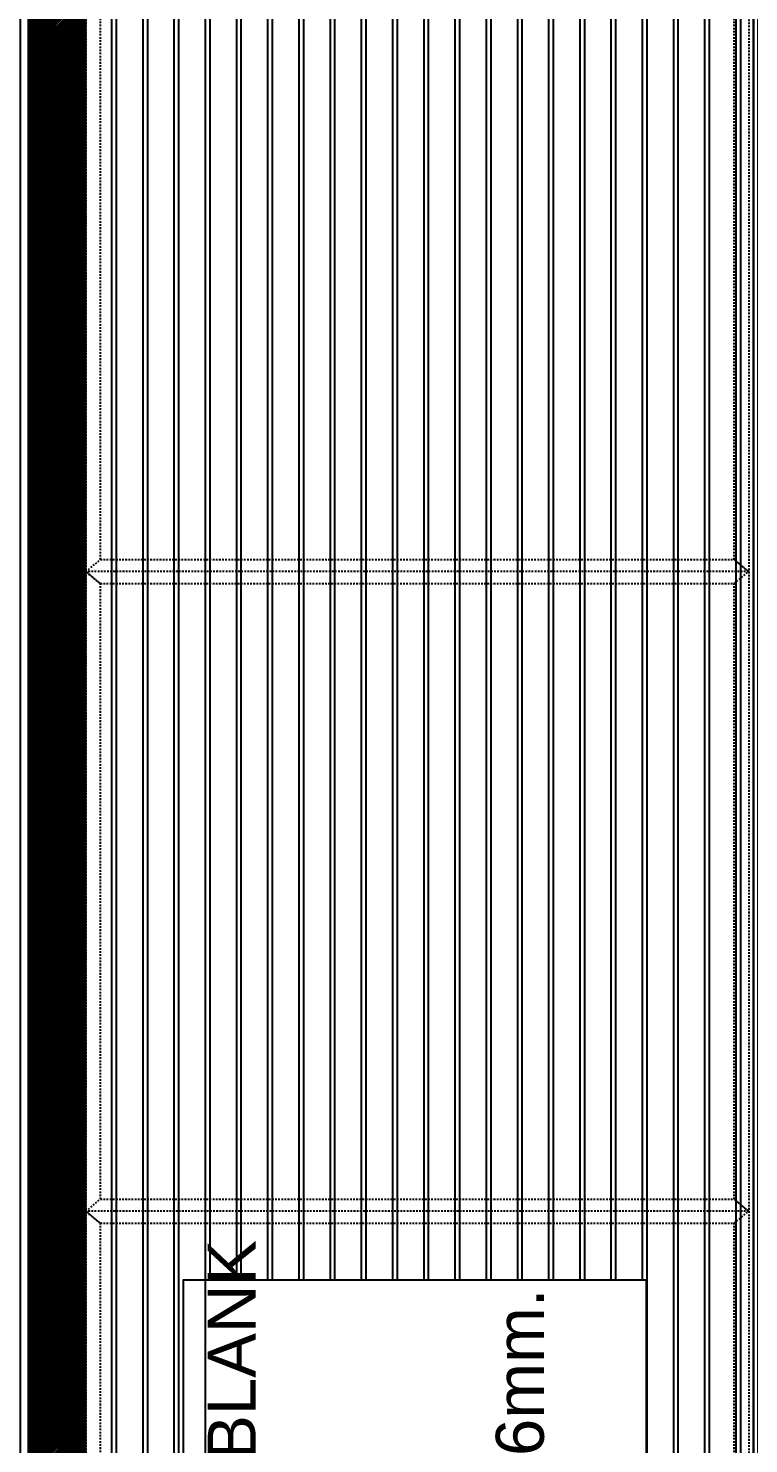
# Model space of a CAD drawing. Header units: millimetres. Extents: x 652937 to 1670132, y 1473552 to 2851037.
# Drawn here: x 758781 to 760281, y 1523790 to 1526740 of the extents above; entities that cross this region are included whole.
import ezdxf
from ezdxf.xclip import XClip

# ---------------------------------------------------------------- set-up
doc = ezdxf.new("R2010")
doc.units = ezdxf.units.MM
doc.header["$XCLIPFRAME"] = 0
for name, pattern in [('TA_GL_005.00000', [13.75, 5, -1.25, 1.25, -1.25, 5]), ('TA_HL_001.00000', [6.5, 3.55, -2.95]), ('XKITLINE00', [0]), ('XKITLINE02', [4, 2, -2])]:
    doc.linetypes.add(name, pattern=pattern)
doc.layers.add('000 - 0_HIDE_OBJ_FRAMING_DEF_SUB', color=1, linetype='Continuous', plot=False)
doc.layers.add('000 - ESTIMATE_ASPG_WIPEOUT_', color=250, linetype='Continuous', plot=False)
for name, color, linetype in [('000 - 0_SYM_DWG_GRIDLINE_MAIN_COLOR_251', 251, 'Continuous'), ('010 - ASPG_EXTR_MAIN_COLOR_2', 2, 'Continuous'), ('010 - ASPG_EXTR_WIPEOUT_', 250, 'Continuous'), ('010 - ASPG_FRAMING_MAIN_COLOR_1', 3, 'Continuous'), ('010 - ASPG_FRAMING_SUB_COLOR_2', 1, 'Continuous'), ('010 - ASPG_FRAMING_SUB_COLOR_3', 251, 'Continuous')]:
    doc.layers.add(name, color=color, linetype=linetype)
for name, color, linetype, true_color, plot in [('000 - ESTIMATE_ASPG_MAIN_COLOR_6', 6, 'Continuous', 0xff00ff, False), ('000 - ESTIMATE_ASPG_TEXT_COLOR_1', 1, 'Continuous', 0xff0000, False), ('000_AREA_ASPG_AREA_HATCH_', 7, 'Continuous', 0xff8700, False), ('000_AREA_ASPG_AREA_MAIN_COLOR_1', 7, 'Continuous', 0xff8700, False)]:
    doc.layers.add(name, color=color, linetype=linetype, true_color=true_color, plot=plot)
for name, color, linetype, lineweight in [('A-230-M_FLOOR', 2, 'Continuous', 25), ('A-GENM', 37, 'Continuous', 9), ('Bolt', 7, 'Continuous', 0), ('Part', 2, 'Continuous', 0)]:
    doc.layers.add(name, color=color, linetype=linetype, lineweight=lineweight)
doc.styles.add('_Arial', font='arial.ttf')
doc.styles.add('TA', font='', dxfattribs={"height": 4.5})
doc.styles.get('TA').set_extended_font_data('Cordia New')

# ---------------------------------------------------------------- blocks, each defined once
blk = doc.blocks.new('GM_Louver Grill Vertical Z1 - Z Profile-20321545-ENT 3 ELE-2 Sheet')
at = {"layer": '000 - 0_HIDE_OBJ_FRAMING_DEF_SUB'}
blk.add_line((-201431, 105550), (-201431, 114870), dxfattribs=at)
blk = doc.blocks.new('E2')
at = {"layer": '000 - 0_HIDE_OBJ_FRAMING_DEF_SUB'}
for p, q in [((1648487.5, 114870), (1648487.5, 105550)), ((1648587.5, 114870), (1648587.5, 105550))]:
    blk.add_line(p, q, dxfattribs=at)
for points in [[(1647037.5, 114870), (1648537.5, 114870), (1648537.5, 105550), (1647037.5, 105550)], [(1650037.5, 114870), (1648537.5, 114870), (1648537.5, 105550), (1650037.5, 105550)]]:
    blk.add_lwpolyline(points, close=True, dxfattribs=at)
at = {"layer": 'A-GENM'}
for p in [(1850093.5, 0), (1850168.5, 0), (1850243.5, 0), (1850318.5, 0), (1850393.5, 0), (1850468.5, 0), (1850543.5, 0), (1850618.5, 0), (1850693.5, 0), (1850768.5, 0), (1850843.5, 0), (1850918.5, 0), (1850993.5, 0), (1851068.5, 0), (1851143.5, 0), (1851218.5, 0), (1851293.5, 0), (1851368.5, 0)]:
    blk.add_blockref('GM_Louver Grill Vertical Z1 - Z Profile-20321545-ENT 3 ELE-2 Sheet', p, dxfattribs=at)
blk = doc.blocks.new('*A3534110')
at = {"layer": 'Part', "linetype": 'XKITLINE00', "lineweight": 0}
for p, q in [((616.947209, 162.330227), (616.947209, 162.430227)), ((616.947209, 162.430227), (619.147209, 162.430227)), ((619.147209, 162.330227), (616.947209, 162.330227)), ((619.147209, 162.330227), (619.147209, 162.430227)), ((619.147209, 162.430227), (619.147211, 162.430227)), ((619.147211, 162.330227), (619.147209, 162.330227))]:
    blk.add_line(p, q, dxfattribs=at)
at = {"layer": 'Part', "linetype": 'XKITLINE02', "lineweight": 0}
for p, q in [((616.947211, 162.330227), (616.947211, 162.430227)), ((619.147209, 162.430227), (619.147211, 162.430227)), ((619.147209, 162.330227), (619.147211, 162.330227)), ((619.147211, 162.330227), (619.147211, 162.430227))]:
    blk.add_line(p, q, dxfattribs=at)
blk = doc.blocks.new('*A3535111')
at = {"layer": 'Part', "linetype": 'XKITLINE00', "lineweight": 0}
for p, q in [((618.077209, 162.330227), (618.077209, 162.230227)), ((618.677209, 162.280227), (618.127209, 162.280227)), ((618.127209, 162.280227), (618.127209, 162.230227)), ((618.677209, 162.280227), (618.677209, 162.330227))]:
    blk.add_line(p, q, dxfattribs=at)
at = {"layer": 'Part', "linetype": 'XKITLINE02', "lineweight": 0}
for p, q in [((618.077209, 162.330227), (618.67721, 162.330227)), ((618.07721, 161.730227), (618.077209, 162.230227)), ((618.127209, 162.230227), (618.12721, 161.730227)), ((618.67721, 162.330227), (618.67721, 162.280227)), ((618.077209, 161.730227), (618.12721, 161.730227))]:
    blk.add_line(p, q, dxfattribs=at)
blk = doc.blocks.new('*A3536112')
at = {"layer": 'Part', "linetype": 'XKITLINE00', "lineweight": 0}
for p, q in [((616.747209, 162.630227), (616.947209, 162.430227)), ((619.177209, 162.430227), (619.347209, 162.630227)), ((616.947209, 162.430227), (619.177211, 162.430227))]:
    blk.add_line(p, q, dxfattribs=at)
at = {"layer": 'Part', "linetype": 'XKITLINE02', "lineweight": 0}
for p, q in [((616.747209, 162.630227), (619.347211, 162.630227)), ((616.947211, 162.430227), (616.747211, 162.630227)), ((619.177211, 162.430227), (619.347211, 162.630227))]:
    blk.add_line(p, q, dxfattribs=at)
blk = doc.blocks.new('*A3537113')
at = {"layer": 'Bolt', "linetype": 'XKITLINE02', "lineweight": 0}
for p, q in [((618.20641, 162.030227), (617.77721, 162.030227)), ((618.07721, 162.100227), (618.01721, 162.100227)), ((618.07721, 161.960227), (618.01721, 161.960227)), ((618.12721, 162.200227), (618.07721, 162.200227)), ((618.12721, 161.860227), (618.07721, 161.860227))]:
    blk.add_line(p, q, dxfattribs=at)
blk = doc.blocks.new('*A3538114')
at = {"layer": 'Bolt'}
for points in [[(617.217, 162.43), (617.217, 162.33), (617.077, 162.33), (617.077, 162.43)], [(619.017, 162.43), (619.017, 162.33), (618.877, 162.33), (618.877, 162.43)]]:
    blk.add_hatch(color=256, dxfattribs=at).paths.add_polyline_path(points, flags=17)
at = {"layer": 'Bolt', "linetype": 'XKITLINE00', "lineweight": 0}
for p, q in [((617.077, 162.33), (617.077, 162.43)), ((617.147, 162.33), (617.147, 162.43)), ((617.217, 162.33), (617.217, 162.43)), ((618.877, 162.33), (618.877, 162.43)), ((618.947, 162.33), (618.947, 162.43)), ((619.017, 162.33), (619.017, 162.43))]:
    blk.add_line(p, q, dxfattribs=at)
blk = doc.blocks.new('*A3459102')
at = {"layer": 'Part', "linetype": 'XKITLINE00', "lineweight": 0}
for p, q in [((616.947211, 135.830227), (616.947209, 135.830227)), ((616.947209, 135.830227), (619.147209, 135.830227)), ((616.947209, 135.730227), (616.947209, 135.830227)), ((616.947211, 135.730227), (616.947209, 135.730227)), ((616.947209, 135.730227), (619.147209, 135.730227)), ((619.147211, 135.830227), (619.147209, 135.830227)), ((619.147209, 135.730227), (619.147209, 135.830227)), ((619.147211, 135.730227), (619.147209, 135.730227))]:
    blk.add_line(p, q, dxfattribs=at)
at = {"layer": 'Part', "linetype": 'XKITLINE02', "lineweight": 0}
for p, q in [((616.947211, 135.830227), (616.947211, 135.730227)), ((619.147209, 135.830227), (619.147211, 135.830227)), ((619.147209, 135.730227), (619.147211, 135.730227)), ((619.147211, 135.830227), (619.147211, 135.730227))]:
    blk.add_line(p, q, dxfattribs=at)
blk = doc.blocks.new('*A3460103')
at = {"layer": 'Part', "linetype": 'XKITLINE02', "lineweight": 0}
for p, q in [((618.12721, 136.430227), (618.077209, 136.430227)), ((618.077209, 136.430227), (618.077209, 135.930227)), ((618.127209, 135.930227), (618.127209, 136.430227)), ((618.077209, 135.830227), (618.67721, 135.830227)), ((618.67721, 135.830227), (618.67721, 135.880227))]:
    blk.add_line(p, q, dxfattribs=at)
at = {"layer": 'Part', "linetype": 'XKITLINE00', "lineweight": 0}
for p, q in [((618.077209, 135.930227), (618.077209, 135.830227)), ((618.127209, 135.930227), (618.127209, 135.880227)), ((618.677209, 135.880227), (618.127209, 135.880227)), ((618.677209, 135.830227), (618.677209, 135.880227))]:
    blk.add_line(p, q, dxfattribs=at)
blk = doc.blocks.new('*A3462105')
at = {"layer": 'Bolt', "linetype": 'XKITLINE02', "lineweight": 0}
for p, q in [((618.12721, 136.300227), (618.07721, 136.300227)), ((618.20641, 136.130227), (617.77721, 136.130227)), ((618.07721, 136.200227), (618.01721, 136.200227)), ((618.07721, 136.060227), (618.01721, 136.060227)), ((618.12721, 135.960227), (618.07721, 135.960227))]:
    blk.add_line(p, q, dxfattribs=at)
blk = doc.blocks.new('*A3463106')
at = {"layer": 'Bolt'}
for points in [[(617.217, 135.83), (617.217, 135.73), (617.077, 135.73), (617.077, 135.83)], [(619.017, 135.83), (619.017, 135.73), (618.877, 135.73), (618.877, 135.83)]]:
    blk.add_hatch(color=256, dxfattribs=at).paths.add_polyline_path(points, flags=17)
at = {"layer": 'Bolt', "linetype": 'XKITLINE00', "lineweight": 0}
for p, q in [((617.077, 135.83), (617.077, 135.73)), ((617.147, 135.83), (617.147, 135.73)), ((617.217, 135.83), (617.217, 135.73)), ((618.877, 135.83), (618.877, 135.73)), ((618.947, 135.83), (618.947, 135.73)), ((619.017, 135.83), (619.017, 135.73))]:
    blk.add_line(p, q, dxfattribs=at)
blk = doc.blocks.new('*A3461104')
at = {"layer": 'Part', "linetype": 'XKITLINE00', "lineweight": 0}
for p, q in [((616.747209, 135.530227), (616.947209, 135.730227)), ((616.947209, 135.730227), (616.947211, 135.730227)), ((619.177211, 135.730227), (616.947209, 135.730227)), ((619.347209, 135.530227), (619.177209, 135.730227))]:
    blk.add_line(p, q, dxfattribs=at)
at = {"layer": 'Part', "linetype": 'XKITLINE02', "lineweight": 0}
for p, q in [((616.747211, 135.530227), (616.947211, 135.730227)), ((619.347211, 135.530227), (619.177211, 135.730227)), ((616.747209, 135.530227), (619.347211, 135.530227))]:
    blk.add_line(p, q, dxfattribs=at)
blk = doc.blocks.new('*A28253898')
at = {"layer": 'Part', "linetype": 'XKITLINE00', "lineweight": 0}
for p, q in [((185.692969, 59.722868), (175.64231, 59.722868)), ((175.64231, 59.397868), (175.64231, 59.722868)), ((185.69297, 59.722868), (185.692969, 59.722868)), ((185.692969, 59.722868), (185.692969, 59.397868)), ((185.692969, 59.397868), (175.64231, 59.397868)), ((185.692969, 59.397868), (185.692993, 59.397868))]:
    blk.add_line(p, q, dxfattribs=at)
at = {"layer": 'Part', "linetype": 'XKITLINE02', "lineweight": 0}
for p, q in [((175.642312, 59.427868), (175.642312, 59.722868)), ((175.642333, 59.427868), (175.642333, 59.722868)), ((175.642335, 59.397868), (175.642335, 59.722868)), ((185.692993, 59.722868), (185.692969, 59.722868)), ((185.69297, 59.427868), (185.69297, 59.722868)), ((185.692993, 59.722868), (185.692992, 59.722868)), ((185.692992, 59.722868), (185.692992, 59.427868)), ((185.692993, 59.397868), (185.692993, 59.722868)), ((185.692992, 59.427868), (175.642312, 59.427868)), ((185.692993, 59.397868), (185.692969, 59.397868)), ((185.692992, 59.427868), (185.69297, 59.427868))]:
    blk.add_line(p, q, dxfattribs=at)
blk = doc.blocks.new('*A28283901')
at = {"layer": 'Part', "linetype": 'XKITLINE02', "lineweight": 0}
for p, q in [((172.267427, 59.397868), (171.767426, 59.397868)), ((171.767426, 59.397868), (171.767426, 59.367868)), ((172.267426, 59.397868), (172.267427, 59.397868)), ((172.267426, 59.397868), (172.267426, 59.367868))]:
    blk.add_line(p, q, dxfattribs=at)
at = {"layer": 'Part', "linetype": 'XKITLINE00', "lineweight": 0}
for p, q in [((171.767426, 59.367868), (171.767427, 59.367868)), ((171.767427, 59.367868), (171.767427, 59.397868)), ((171.767427, 59.367868), (172.267427, 59.367868)), ((172.267426, 59.367868), (172.267427, 59.367868)), ((172.267427, 59.367868), (172.267427, 59.397868))]:
    blk.add_line(p, q, dxfattribs=at)
blk = doc.blocks.new('*A28293902')
at = {"layer": 'Bolt'}
for points in [[(171.832, 59.398), (171.832, 59.428), (171.902, 59.428), (171.902, 59.398)], [(171.832, 59.368), (171.832, 59.398), (171.902, 59.398), (171.902, 59.368)], [(172.132, 59.398), (172.132, 59.428), (172.202, 59.428), (172.202, 59.398)], [(172.132, 59.368), (172.132, 59.398), (172.202, 59.398), (172.202, 59.368)]]:
    blk.add_hatch(color=256, dxfattribs=at).paths.add_polyline_path(points, flags=17)
at = {"layer": 'Bolt', "linetype": 'XKITLINE00', "lineweight": 0}
for p, q in [((171.867, 59.328), (171.867, 59.543)), ((172.167, 59.328), (172.167, 59.543)), ((171.832, 59.398), (171.832, 59.428)), ((171.832, 59.368), (171.832, 59.398)), ((171.902, 59.398), (171.902, 59.428)), ((171.902, 59.368), (171.902, 59.398)), ((172.132, 59.398), (172.132, 59.428)), ((172.132, 59.368), (172.132, 59.398)), ((172.202, 59.398), (172.202, 59.428)), ((172.202, 59.368), (172.202, 59.398))]:
    blk.add_line(p, q, dxfattribs=at)
blk = doc.blocks.new('*A28303903')
at = {"layer": 'Part', "linetype": 'XKITLINE02', "lineweight": 0}
for p, q in [((177.267352, 59.397868), (176.767351, 59.397868)), ((176.767351, 59.397868), (176.767351, 59.367868)), ((177.267351, 59.397868), (177.267352, 59.397868)), ((177.267351, 59.397868), (177.267351, 59.367868))]:
    blk.add_line(p, q, dxfattribs=at)
at = {"layer": 'Part', "linetype": 'XKITLINE00', "lineweight": 0}
for p, q in [((176.767351, 59.367868), (176.767352, 59.367868)), ((176.767352, 59.367868), (176.767352, 59.397868)), ((176.767352, 59.367868), (177.267352, 59.367868)), ((177.267351, 59.367868), (177.267352, 59.367868)), ((177.267352, 59.367868), (177.267352, 59.397868))]:
    blk.add_line(p, q, dxfattribs=at)
blk = doc.blocks.new('*A28313904')
at = {"layer": 'Bolt'}
for points in [[(176.832, 59.398), (176.832, 59.428), (176.902, 59.428), (176.902, 59.398)], [(176.832, 59.368), (176.832, 59.398), (176.902, 59.398), (176.902, 59.368)], [(177.132, 59.398), (177.132, 59.428), (177.202, 59.428), (177.202, 59.398)], [(177.132, 59.368), (177.132, 59.398), (177.202, 59.398), (177.202, 59.368)]]:
    blk.add_hatch(color=256, dxfattribs=at).paths.add_polyline_path(points, flags=17)
at = {"layer": 'Bolt', "linetype": 'XKITLINE00', "lineweight": 0}
for p, q in [((176.867, 59.328), (176.867, 59.543)), ((177.167, 59.328), (177.167, 59.543)), ((176.832, 59.398), (176.832, 59.428)), ((176.832, 59.368), (176.832, 59.398)), ((176.902, 59.398), (176.902, 59.428)), ((176.902, 59.368), (176.902, 59.398)), ((177.132, 59.398), (177.132, 59.428)), ((177.132, 59.368), (177.132, 59.398)), ((177.202, 59.398), (177.202, 59.428)), ((177.202, 59.368), (177.202, 59.398))]:
    blk.add_line(p, q, dxfattribs=at)
blk = doc.blocks.new('*A28633936')
at = {"layer": 'Part', "linetype": 'XKITLINE00', "lineweight": 0}
for p, q in [((173.392382, 59.722868), (152.367383, 59.722868)), ((173.392383, 59.722868), (173.392382, 59.722868)), ((173.392382, 59.722868), (173.392382, 59.397868)), ((173.392382, 59.397868), (152.367383, 59.397868)), ((173.392382, 59.397868), (173.392404, 59.397868))]:
    blk.add_line(p, q, dxfattribs=at)
at = {"layer": 'Part', "linetype": 'XKITLINE02', "lineweight": 0}
for p, q in [((173.392404, 59.722868), (173.392382, 59.722868)), ((173.392383, 59.427868), (173.392383, 59.722868)), ((173.392404, 59.722868), (173.392403, 59.722868)), ((173.392403, 59.722868), (173.392403, 59.427868)), ((173.392404, 59.397868), (173.392404, 59.722868)), ((173.392403, 59.427868), (152.367385, 59.427868)), ((173.392404, 59.397868), (173.392382, 59.397868)), ((173.392403, 59.427868), (173.392383, 59.427868))]:
    blk.add_line(p, q, dxfattribs=at)
blk = doc.blocks.new('*A28753948')
at = {"layer": 'Part', "linetype": 'XKITLINE00', "lineweight": 0}
for p, q in [((172.002427, 59.367868), (172.002426, 59.367868)), ((172.002426, 58.867868), (172.002427, 59.367868)), ((172.002427, 59.367868), (172.032427, 59.367868)), ((172.032426, 58.867868), (172.032427, 59.367868)), ((172.002427, 59.217868), (172.032427, 59.217868)), ((172.002426, 58.867868), (172.032426, 58.867868))]:
    blk.add_line(p, q, dxfattribs=at)
at = {"layer": 'Part', "linetype": 'XKITLINE02', "lineweight": 0}
for p, q in [((172.002426, 59.367868), (172.002426, 58.867868)), ((172.002427, 59.367868), (172.002426, 59.367868)), ((172.032426, 58.867868), (172.032426, 59.367868))]:
    blk.add_line(p, q, dxfattribs=at)
blk = doc.blocks.new('*A28823955')
at = {"layer": 'Part', "linetype": 'XKITLINE00', "lineweight": 0}
for p, q in [((177.002352, 59.367868), (177.002351, 59.367868)), ((177.002351, 58.867868), (177.002352, 59.367868)), ((177.002352, 59.367868), (177.032352, 59.367868)), ((177.032351, 58.867868), (177.032352, 59.367868)), ((177.002352, 59.217868), (177.032352, 59.217868)), ((177.002351, 58.867868), (177.032351, 58.867868))]:
    blk.add_line(p, q, dxfattribs=at)
at = {"layer": 'Part', "linetype": 'XKITLINE02', "lineweight": 0}
for p, q in [((177.002351, 59.367868), (177.002351, 58.867868)), ((177.002352, 59.367868), (177.002351, 59.367868)), ((177.032351, 58.867868), (177.032351, 59.367868))]:
    blk.add_line(p, q, dxfattribs=at)
blk = doc.blocks.new('PP18_ENT3_SE_ELE2-1')
at = {"layer": 'A-230-M_FLOOR', "color": 4, "lineweight": 9}
for points in [[(-15705, 114420), (-15705, 103500)], [(-15305, 103500), (-15305, 114420)]]:
    blk.add_lwpolyline(points, dxfattribs=at)
at = {"layer": 'Part', "linetype": 'XKITLINE00', "lineweight": 0}
for p, q in [((-19960, 114420), (-13155, 114420)), ((-15705, 113820), (-19960, 113820)), ((-15305, 113820), (-13155, 113820))]:
    blk.add_line(p, q, dxfattribs=at)
at = {"layer": 'Part', "linetype": 'XKITLINE02', "lineweight": 0}
for p, q in [((-16055, 113780), (-16055, 113780)), ((-16055, 113780), (-16055, 113780)), ((-16008, 113780), (-16008, 110735)), ((-16008, 113780), (-16008, 110735)), ((-16002, 113780), (-16002, 110735)), ((-16002, 113780), (-16002, 110735)), ((-15008, 113780), (-15008, 111760)), ((-15008, 113780), (-15008, 111760)), ((-15002, 113780), (-15002, 111760)), ((-15002, 113780), (-15002, 111760)), ((-14955, 113780), (-14955, 113780)), ((-14955, 113780), (-14955, 113780)), ((-14955, 111770), (-14955, 111770)), ((-14955, 111770), (-14955, 111770))]:
    blk.add_line(p, q, dxfattribs=at)
at = {"layer": 'Part', "linetype": 'XKITLINE00', "lineweight": 0}
for points in [[(-16055, 110735), (-16055, 113780), (-15955, 113780), (-15955, 110735)], [(-14955, 111760), (-14955, 113780), (-15055, 113780), (-15055, 111760)]]:
    blk.add_lwpolyline(points, close=True, dxfattribs=at)
blk.add_blockref('E2', (-1664704.6, 0))
at = {"lineweight": 0}
for name, p, xscale, yscale, zscale in [('*A3536112', (45801.2, 97557), -100, 100, 100), ('*A3536112', (-76811.2, 97557), 100, 100, 100), ('*A3534110', (45799.7, 97557), -100, 100, 100), ('*A3538114', (45799.7, 97557), -100, 100, 100), ('*A3535111', (45799.7, 97557), -100, 100, 100), ('*A3534110', (-76809.7, 97557), 100, 100, 100), ('*A3538114', (-76809.7, 97557), 100, 100, 100), ('*A3535111', (-76809.7, 97557), 100, 100, 100), ('*A3537113', (45799.7, 97557), -100, 100, 100), ('*A3537113', (-76809.7, 97557), 100, 100, 100), ('*A28633936', (-50408.5, 101105.4), 200, 200, 200), ('*A28253898', (-50408.5, 101105.4), 200, 200, 200), ('*A28293902', (-50408.5, 101105.4), 200, 200, 200), ('*A28313904', (-50408.5, 101105.4), 200, 200, 200), ('*A28283901', (-50408.5, 101105.4), 200, 200, 200), ('*A28753948', (-50408.5, 101105.4), 200, 200, 200), ('*A28303903', (-50408.5, 101105.4), 200, 200, 200), ('*A28823955', (-50408.5, 101105.4), 200, 200, 200), ('*A3462105', (-76809.7, 98167), 100, 100, 100), ('*A3460103', (-76809.7, 98167), 100, 100, 100), ('*A3461104', (-76811.2, 98167), 100, 100, 100), ('*A3459102', (-76809.7, 98167), 100, 100, 100), ('*A3463106', (-76809.7, 98167), 100, 100, 100)]:
    blk.add_blockref(name, p, dxfattribs=dict(at, xscale=xscale, yscale=yscale, zscale=zscale))
blk = doc.blocks.new('*A28133886')
at = {"layer": 'Part', "linetype": 'XKITLINE02', "lineweight": 0}
for p, q in [((209.78736, 66.572868), (152.23736, 66.572868)), ((152.23736, 65.572868), (209.78736, 65.572868))]:
    blk.add_line(p, q, dxfattribs=at)
blk = doc.blocks.new('*A28143887')
at = {"layer": 'Part', "linetype": 'XKITLINE00', "lineweight": 0}
blk.add_line((186.267361, 66.572868), (152.242361, 66.572868), dxfattribs=at)
blk = doc.blocks.new('*A28163889')
at = {"layer": 'Part', "linetype": 'XKITLINE02', "lineweight": 0}
for p, q in [((175.51236, 66.572868), (174.262359, 66.572868)), ((174.262359, 66.572868), (174.262359, 63.572868)), ((175.512359, 63.572868), (175.512359, 66.572868)), ((174.262359, 63.572868), (175.51236, 63.572868))]:
    blk.add_line(p, q, dxfattribs=at)
blk = doc.blocks.new('*A28233896')
at = {"layer": 'Part', "linetype": 'XKITLINE00', "lineweight": 0}
for p, q in [((186.267361, 66.572868), (152.242361, 66.572868)), ((186.267361, 63.572868), (152.242361, 63.572868))]:
    blk.add_line(p, q, dxfattribs=at)
blk = doc.blocks.new('*A28573930')
at = {"layer": 'Part', "linetype": 'XKITLINE02', "lineweight": 0}
for p, q in [((175.517361, 64.472868), (173.517359, 64.472868)), ((173.517359, 64.472868), (173.517359, 47.972868)), ((173.517361, 64.472868), (173.517361, 63.572868)), ((175.517359, 47.972868), (175.517359, 64.472868)), ((175.517361, 64.472868), (175.517361, 63.572868))]:
    blk.add_line(p, q, dxfattribs=at)
at = {"layer": 'Part', "linetype": 'XKITLINE00', "lineweight": 0}
for p, q in [((173.517361, 63.572868), (173.517361, 52.372868)), ((175.517361, 63.572868), (175.517361, 52.372868))]:
    blk.add_line(p, q, dxfattribs=at)
blk = doc.blocks.new('*A28583931')
at = {"layer": 'Part', "linetype": 'XKITLINE00', "lineweight": 0}
for p, q in [((172.267426, 63.372868), (171.767426, 63.372868)), ((171.767426, 63.372868), (171.767426, 59.722868)), ((172.267426, 63.372868), (172.267426, 59.722868)), ((171.767426, 59.367868), (171.767426, 52.372868)), ((172.267426, 59.367868), (172.267426, 52.372868))]:
    blk.add_line(p, q, dxfattribs=at)
at = {"layer": 'Part', "linetype": 'XKITLINE02', "lineweight": 0}
for p, q in [((171.767426, 63.372868), (171.767426, 63.372868)), ((172.002426, 63.372868), (172.002426, 48.172868)), ((172.032426, 63.372868), (172.032426, 48.172868)), ((171.767426, 59.722868), (171.767426, 59.367868)), ((172.267426, 59.722868), (172.267426, 59.367868)), ((172.267426, 59.722868), (172.267426, 59.367868)), ((172.032426, 48.172868), (172.032426, 59.367868))]:
    blk.add_line(p, q, dxfattribs=at)
blk = doc.blocks.new('*A28593932')
at = {"layer": 'Part', "linetype": 'XKITLINE02', "lineweight": 0}
for p, q in [((176.767351, 63.372868), (176.76735, 63.372868)), ((177.002351, 63.372868), (177.00235, 48.172868)), ((177.032351, 63.372868), (177.032351, 48.172868)), ((177.03235, 48.172868), (177.03235, 63.122868)), ((176.767351, 59.722868), (176.767351, 59.367868)), ((177.267351, 59.722868), (177.267351, 59.367868)), ((176.767351, 59.397868), (176.767351, 51.867868)), ((177.26735, 59.427868), (177.267351, 51.867868))]:
    blk.add_line(p, q, dxfattribs=at)
at = {"layer": 'Part', "linetype": 'XKITLINE00', "lineweight": 0}
for p, q in [((177.267351, 63.372868), (176.767351, 63.372868)), ((176.767351, 63.372868), (176.767351, 59.722868)), ((177.267351, 63.372868), (177.267351, 59.722868)), ((176.767351, 59.367868), (176.767351, 52.372868)), ((177.267351, 59.367868), (177.267351, 52.372868))]:
    blk.add_line(p, q, dxfattribs=at)
blk = doc.blocks.new('*A28603933')
at = {"layer": 'Part', "linetype": 'XKITLINE02', "lineweight": 0}
for p, q in [((176.46735, 63.472868), (176.36735, 63.572868)), ((176.36735, 63.572868), (176.367351, 63.572868)), ((176.36735, 63.572868), (177.667351, 63.572868)), ((177.56735, 63.472868), (177.66735, 63.572868))]:
    blk.add_line(p, q, dxfattribs=at)
at = {"layer": 'Part', "linetype": 'XKITLINE00', "lineweight": 0}
for p, q in [((176.467351, 63.472868), (176.367351, 63.572868)), ((177.667351, 63.572868), (177.567351, 63.472868)), ((177.567351, 63.472868), (176.46735, 63.472868))]:
    blk.add_line(p, q, dxfattribs=at)
blk = doc.blocks.new('*A28613934')
at = {"layer": 'Bolt', "linetype": 'XKITLINE02', "lineweight": 0}
for p, q in [((177.002351, 63.282868), (177.032351, 63.282868)), ((177.032351, 63.282868), (177.057351, 63.282868)), ((176.962751, 63.247868), (177.177351, 63.247868)), ((177.002351, 63.212868), (177.032351, 63.212868)), ((177.032351, 63.212868), (177.057351, 63.212868))]:
    blk.add_line(p, q, dxfattribs=at)
blk = doc.blocks.new('*A28623935')
at = {"layer": 'Bolt'}
for points in [[(176.652, 63.473), (176.652, 63.423), (176.582, 63.423), (176.582, 63.473)], [(177.452, 63.473), (177.452, 63.423), (177.382, 63.423), (177.382, 63.473)]]:
    blk.add_hatch(color=256, dxfattribs=at).paths.add_polyline_path(points, flags=17)
at = {"layer": 'Bolt', "linetype": 'XKITLINE00', "lineweight": 0}
for p, q in [((176.582, 63.473), (176.582, 63.423)), ((176.617, 63.473), (176.617, 63.423)), ((176.652, 63.473), (176.652, 63.423)), ((177.382, 63.473), (177.382, 63.423)), ((177.417, 63.473), (177.417, 63.423)), ((177.452, 63.473), (177.452, 63.423))]:
    blk.add_line(p, q, dxfattribs=at)
blk = doc.blocks.new('*A29824055')
at = {"layer": 'Part', "linetype": 'XKITLINE02', "lineweight": 0}
for p, q in [((171.467426, 63.472868), (171.367425, 63.572868)), ((171.367425, 63.572868), (171.367426, 63.572868)), ((171.367425, 63.572868), (172.667426, 63.572868)), ((172.567426, 63.472868), (172.667425, 63.572868))]:
    blk.add_line(p, q, dxfattribs=at)
at = {"layer": 'Part', "linetype": 'XKITLINE00', "lineweight": 0}
for p, q in [((171.467426, 63.472868), (171.367426, 63.572868)), ((172.667426, 63.572868), (172.567426, 63.472868)), ((172.567426, 63.472868), (171.467426, 63.472868))]:
    blk.add_line(p, q, dxfattribs=at)
blk = doc.blocks.new('*A29834056')
at = {"layer": 'Bolt', "linetype": 'XKITLINE02', "lineweight": 0}
for p, q in [((172.002426, 63.282868), (172.032426, 63.282868)), ((172.032426, 63.282868), (172.057426, 63.282868)), ((171.962826, 63.247868), (172.177426, 63.247868)), ((172.002426, 63.212868), (172.032426, 63.212868)), ((172.032426, 63.212868), (172.057426, 63.212868))]:
    blk.add_line(p, q, dxfattribs=at)
blk = doc.blocks.new('*A29844057')
at = {"layer": 'Part', "linetype": 'XKITLINE00', "lineweight": 0}
for p, q in [((171.467426, 63.422868), (171.467426, 63.472868)), ((172.567426, 63.472868), (171.467426, 63.472868)), ((171.467426, 63.422868), (172.567426, 63.422868)), ((172.567426, 63.422868), (172.567426, 63.472868))]:
    blk.add_line(p, q, dxfattribs=at)
at = {"layer": 'Part', "linetype": 'XKITLINE02', "lineweight": 0}
for p, q in [((171.467426, 63.472868), (171.467426, 63.422868)), ((172.567426, 63.472868), (172.567426, 63.422868))]:
    blk.add_line(p, q, dxfattribs=at)
blk = doc.blocks.new('*A29854058')
at = {"layer": 'Part', "linetype": 'XKITLINE00', "lineweight": 0}
for p, q in [((172.032426, 63.422868), (172.032426, 63.372868)), ((172.332426, 63.397868), (172.332426, 63.422868)), ((172.057426, 63.397868), (172.057426, 63.372868)), ((172.057426, 63.397868), (172.332426, 63.397868))]:
    blk.add_line(p, q, dxfattribs=at)
at = {"layer": 'Part', "linetype": 'XKITLINE02', "lineweight": 0}
for p, q in [((172.332426, 63.422868), (172.032426, 63.422868)), ((172.332426, 63.422868), (172.332426, 63.397868)), ((172.032426, 63.372868), (172.032426, 63.122868)), ((172.057426, 63.372868), (172.057426, 63.122868)), ((172.032426, 63.122868), (172.057426, 63.122868))]:
    blk.add_line(p, q, dxfattribs=at)
blk = doc.blocks.new('*A29864059')
at = {"layer": 'Bolt'}
for points in [[(171.652, 63.473), (171.652, 63.423), (171.582, 63.423), (171.582, 63.473)], [(172.452, 63.473), (172.452, 63.423), (172.382, 63.423), (172.382, 63.473)]]:
    blk.add_hatch(color=256, dxfattribs=at).paths.add_polyline_path(points, flags=17)
at = {"layer": 'Bolt', "linetype": 'XKITLINE00', "lineweight": 0}
for p, q in [((171.582, 63.473), (171.582, 63.423)), ((171.617, 63.473), (171.617, 63.423)), ((171.652, 63.473), (171.652, 63.423)), ((172.382, 63.473), (172.382, 63.423)), ((172.417, 63.473), (172.417, 63.423)), ((172.452, 63.473), (172.452, 63.423))]:
    blk.add_line(p, q, dxfattribs=at)
blk = doc.blocks.new('*A29874060')
at = {"layer": 'Part', "linetype": 'XKITLINE00', "lineweight": 0}
for p, q in [((177.567351, 63.472868), (176.46735, 63.472868)), ((176.46735, 63.422868), (177.567351, 63.422868)), ((176.467351, 63.422868), (176.467351, 63.472868)), ((177.567351, 63.422868), (177.567351, 63.472868))]:
    blk.add_line(p, q, dxfattribs=at)
at = {"layer": 'Part', "linetype": 'XKITLINE02', "lineweight": 0}
for p, q in [((176.46735, 63.472868), (176.46735, 63.422868)), ((177.56735, 63.472868), (177.56735, 63.422868))]:
    blk.add_line(p, q, dxfattribs=at)
blk = doc.blocks.new('*A29884061')
at = {"layer": 'Part', "linetype": 'XKITLINE00', "lineweight": 0}
for p, q in [((177.032351, 63.422868), (177.032351, 63.372868)), ((177.332351, 63.397868), (177.332351, 63.422868)), ((177.057351, 63.397868), (177.057351, 63.372868)), ((177.057351, 63.397868), (177.332351, 63.397868))]:
    blk.add_line(p, q, dxfattribs=at)
at = {"layer": 'Part', "linetype": 'XKITLINE02', "lineweight": 0}
for p, q in [((177.332351, 63.422868), (177.032351, 63.422868)), ((177.332351, 63.422868), (177.332351, 63.397868)), ((177.032351, 63.372868), (177.032351, 63.122868)), ((177.057351, 63.372868), (177.057351, 63.122868)), ((177.032351, 63.122868), (177.057351, 63.122868))]:
    blk.add_line(p, q, dxfattribs=at)
blk = doc.blocks.new('PP18_ENT3_SE_ELE2-2')
at = {"lineweight": 0, "xscale": 200, "yscale": 200, "zscale": 200}
for name in ['*A28143887', '*A28133886', '*A28233896', '*A28163889', '*A28573930', '*A29824055', '*A28603933', '*A29844057', '*A29864059', '*A29854058', '*A29874060', '*A28623935', '*A29884061', '*A28583931', '*A29834056', '*A28593932', '*A28613934', '*A28633936', '*A28253898', '*A28293902', '*A28313904', '*A28283901', '*A28753948', '*A28303903', '*A28823955']:
    blk.add_blockref(name, (-50408.4678, 101105.4264), dxfattribs=at)
blk = doc.blocks.new('*U6164')
at = {"layer": '000 - 0_SYM_DWG_GRIDLINE_MAIN_COLOR_251', "linetype": 'ByBlock', "ltscale": 5}
blk.add_line((200, 0), (-30071, 0), dxfattribs=at)
at = {"style": 'TA', "flags": 1}
blk.add_attdef('LOCATION', (6, -6), '', height=4.5, rotation=270, dxfattribs=at)
blk = doc.blocks.new('W-1-PP18-ST_ENT3_REV02_20260413-044638_PP18_ENT3_ELE2-DIM')
at = {"layer": '000 - 0_SYM_DWG_GRIDLINE_MAIN_COLOR_251', "color": 6, "linetype": 'TA_GL_005.00000', "rotation": 180}
blk.add_blockref('*U6164', (-21271, 114420), dxfattribs=at)
blk = doc.blocks.new('*U8815')
blk.add_wipeout([(50, 0), (1450, 0), (1450, 9330), (50, 9330)]).dxf.layer = '010 - ASPG_EXTR_WIPEOUT_'
at = {"layer": '010 - ASPG_EXTR_MAIN_COLOR_2'}
for points in [[(113.3, 0), (123.5, 0), (123.5, 9330), (113.3, 9330)], [(178.3, 0), (188.5, 0), (188.5, 9330), (178.3, 9330)], [(243.3, 0), (253.5, 0), (253.5, 9330), (243.3, 9330)], [(308.3, 0), (318.5, 0), (318.5, 9330), (308.3, 9330)], [(373.3, 0), (383.5, 0), (383.5, 9330), (373.3, 9330)], [(438.3, 0), (448.5, 0), (448.5, 9330), (438.3, 9330)], [(503.3, 0), (513.5, 0), (513.5, 9330), (503.3, 9330)], [(568.3, 0), (578.5, 0), (578.5, 9330), (568.3, 9330)], [(633.3, 0), (643.5, 0), (643.5, 9330), (633.3, 9330)], [(698.3, 0), (708.5, 0), (708.5, 9330), (698.3, 9330)], [(763.3, 0), (773.5, 0), (773.5, 9330), (763.3, 9330)], [(828.3, 0), (838.5, 0), (838.5, 9330), (828.3, 9330)], [(893.3, 0), (903.5, 0), (903.5, 9330), (893.3, 9330)], [(958.3, 0), (968.5, 0), (968.5, 9330), (958.3, 9330)], [(1023.3, 0), (1033.5, 0), (1033.5, 9330), (1023.3, 9330)], [(1088.3, 0), (1098.5, 0), (1098.5, 9330), (1088.3, 9330)], [(1153.3, 0), (1163.5, 0), (1163.5, 9330), (1153.3, 9330)], [(1218.3, 0), (1228.5, 0), (1228.5, 9330), (1218.3, 9330)], [(1283.3, 0), (1293.5, 0), (1293.5, 9330), (1283.3, 9330)], [(1348.3, 0), (1358.5, 0), (1358.5, 9330), (1348.3, 9330)], [(1413.3, 0), (1423.5, 0), (1423.5, 9330), (1413.3, 9330)]]:
    blk.add_lwpolyline(points, close=True, dxfattribs=at)
at = {"layer": '010 - ASPG_FRAMING_SUB_COLOR_2'}
blk.add_lwpolyline([(50, 0), (1450, 0), (1450, 9330), (50, 9330)], close=True, dxfattribs=at)
for points in [[(-50, 0), (50, 0), (50, 9330), (-50, 9330)], [(1450, 0), (1550, 0), (1550, 9330), (1450, 9330)]]:
    blk.add_wipeout(points).dxf.layer = '010 - ASPG_EXTR_WIPEOUT_'
at = {"layer": '010 - ASPG_EXTR_MAIN_COLOR_2'}
blk.add_lwpolyline([(48.3, 0), (58.5, 0), (58.5, 9330), (48.3, 9330)], close=True, dxfattribs=at)
at = {"layer": '010 - ASPG_FRAMING_MAIN_COLOR_1'}
for points in [[(-50, 0), (-40, 0), (-40, 9330), (-50, 9330)], [(40, 0), (50, 0), (50, 9330), (40, 9330)], [(1450, 0), (1460, 0), (1460, 9330), (1450, 9330)], [(1540, 0), (1550, 0), (1550, 9330), (1540, 9330)]]:
    blk.add_lwpolyline(points, close=True, dxfattribs=at)
at = {"layer": '010 - ASPG_FRAMING_SUB_COLOR_2'}
for points in [[(-50, 0), (50, 0), (50, 9330), (-50, 9330)], [(1450, 0), (1550, 0), (1550, 9330), (1450, 9330)]]:
    blk.add_lwpolyline(points, close=True, dxfattribs=at)
blk = doc.blocks.new('*U8817')
at = {"layer": '010 - ASPG_FRAMING_SUB_COLOR_3', "linetype": 'ByBlock'}
for points in [[(0, 0), (0, 1380), (25, 1350), (25, 30), (0, 0)], [(1332.9, 1380), (0, 1380), (25, 1350), (1307.9, 1350)], [(1332.9, 0), (1332.9, 1380), (1307.9, 1350), (1307.9, 30), (1332.9, 0)], [(25, 30), (1307.9, 30), (1332.9, 0), (0, 0), (25, 30)]]:
    blk.add_lwpolyline(points, close=True, dxfattribs=at)
blk = doc.blocks.new('A$Cd3cf6656')
blk.add_wipeout([(-964.7, -457.4), (1855.6, -457.4), (1855.6, 457.4), (-964.7, 457.4)]).dxf.layer = '000 - ESTIMATE_ASPG_WIPEOUT_'
at = {"layer": '000 - ESTIMATE_ASPG_MAIN_COLOR_6'}
blk.add_lwpolyline([(-964.7, -457.4), (1855.6, -457.4), (1855.6, 507.4), (-964.7, 507.4)], close=True, dxfattribs=at)
at = {"layer": '000 - ESTIMATE_ASPG_TEXT_COLOR_1', "style": '_Arial'}
for s, p in [('LV TYPE', (-914.7, 356.5)), (':', (45, 356.5)), ('LV SINGLE-H', (-914.7, 206.5)), (':', (45, 206.5)), ('LV DOUBLE-H', (-914.7, 56.5)), (':', (45, 56.5)), ('VV_TRIM', (-914.7, -93.5)), (':', (45, -93.5)), ('F W x H x set', (-914.7, -243.5)), (':', (45, -243.5))]:
    blk.add_text(s, height=100, dxfattribs=at).set_placement(p)
for tag, p in [('LV_TYPE_VAL', (138.1, 356.5)), ('LV_SIN-H_VAL', (138.1, 206.5)), ('LV_DOU-H_VAL', (138.1, 56.5)), ('V-TRIM_VAL', (138.1, -93.5)), ('FRAME_VAL', (138.1, -243.5)), ('FRAME_SET', (138.1, -393.5))]:
    blk.add_attdef(tag, p, '', height=100, dxfattribs=at)
blk = doc.blocks.new('*U8820')
at = {"layer": '000_AREA_ASPG_AREA_HATCH_', "transparency": 33554539}
h = blk.add_hatch(dxfattribs=at)
h.set_pattern_fill('ANSI31', color=256)
h.set_pattern_definition([(45, (-24.4354, 9304.1105), (-2.245064, 2.245064), [])])
h.paths.add_polyline_path([(-60, 0), (60, 0), (60, 9330), (-60, 9330)])
at = {"layer": '000_AREA_ASPG_AREA_MAIN_COLOR_1'}
blk.add_lwpolyline([(-60, 0), (60, 0), (60, 9330), (-60, 9330)], close=True, dxfattribs=at)

msp = doc.modelspace()

# ---------------------------------------------------------------- block references
at = {"color": 6}
ref = msp.add_blockref('PP18_ENT3_SE_ELE2-2', (775008.1769, 1412070.4203), dxfattribs=at)
XClip(ref).set_block_clipping_path([(-26088.7758649617, 100920), (12661.2241350383, 117178.2602934372)])

# ---------------------------------------------------------------- next in the draw order: block references
ref = msp.add_blockref('PP18_ENT3_SE_ELE2-1', (775008.1769, 1412070.4203), dxfattribs=at)
XClip(ref).set_block_clipping_path([(-21816.709593582, 100920), (8800.0000001194, 118767.7153737911)])

# ---------------------------------------------------------------- next in the draw order: block references
msp.add_blockref('W-1-PP18-ST_ENT3_REV02_20260413-044638_PP18_ENT3_ELE2-DIM', (775008.1769, 1412070.4203), dxfattribs=at)

# ---------------------------------------------------------------- next in the draw order: block references
msp.add_blockref('*U8815', (758841.1769, 1517610.4203))

# ---------------------------------------------------------------- next in the draw order: block references
msp.add_blockref('*U8815', (757341.1769, 1517610.4203))

# ---------------------------------------------------------------- next in the draw order: block references
msp.add_blockref('*U8820', (758841.1769, 1517610.4203))
at = {"linetype": 'TA_HL_001.00000', "rotation": 90}
for p in [(760281.1579, 1525607.5632), (760281.1579, 1524274.7061), (760281.1579, 1522941.8489)]:
    msp.add_blockref('*U8817', p, dxfattribs=at)

# ---------------------------------------------------------------- next in the draw order: block references
at = {"rotation": 90}
msp.add_blockref('A$Cd3cf6656', (759611.1579, 1522275.4203), dxfattribs=at).add_auto_attribs({'LV_TYPE_VAL': 'E2_PL_04_DOUBLE BLANK', 'LV_SIN-H_VAL': '9330 mm. ', 'LV_DOU-H_VAL': '8980 mm. (7 set)', 'V-TRIM_VAL': '9330 mm.', 'FRAME_VAL': '1380.00mm. x 1332.86mm.', 'FRAME_SET': '7 set'})

doc.saveas('drawing.dxf')
